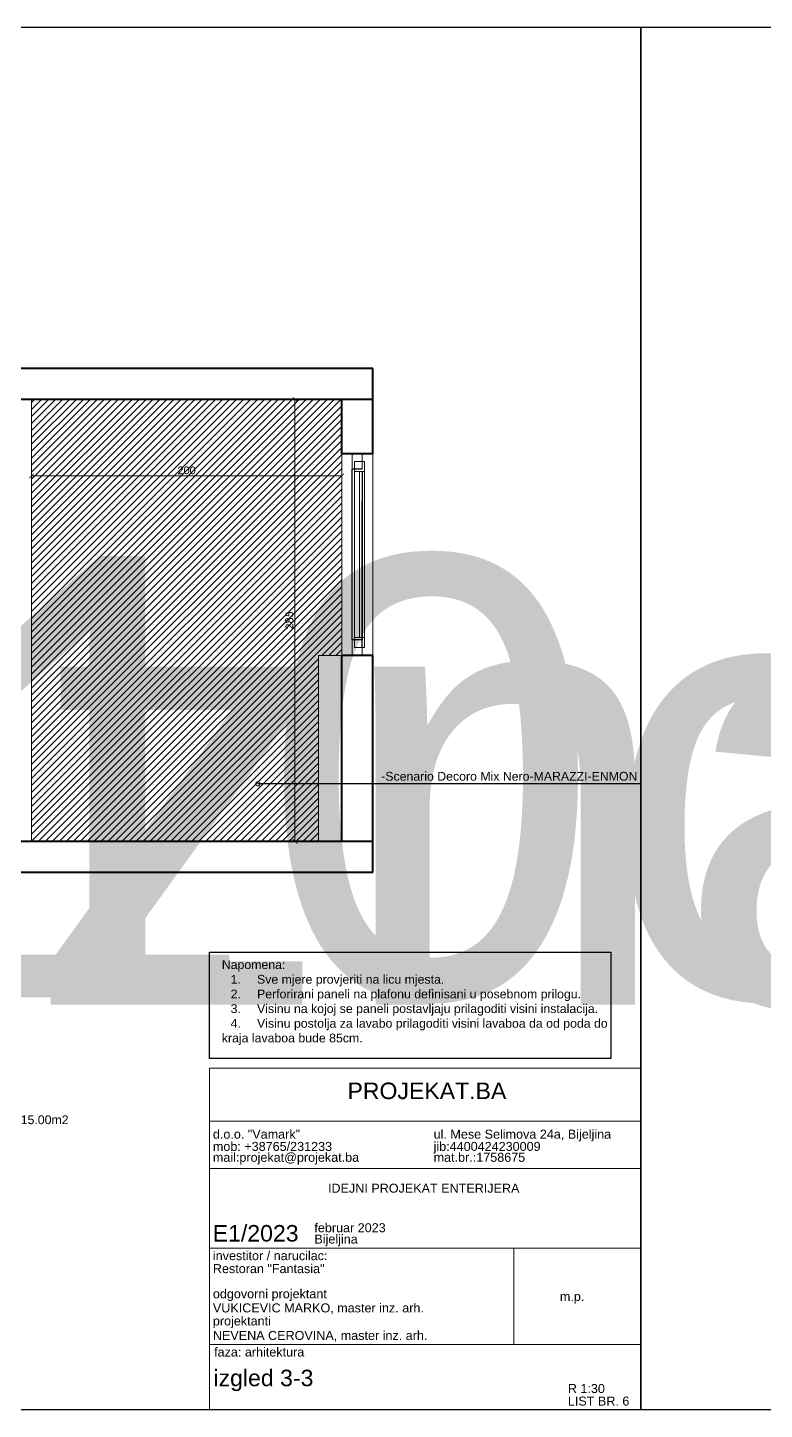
# Model space of a CAD drawing. Header units: centimetres. Extents: x -26724 to 60145, y -23645 to 6771.
# Drawn here: x 9118 to 9593, y 4039 to 4930 of the extents above; entities that cross this region are included whole.
import ezdxf

# ---------------------------------------------------------------- set-up
doc = ezdxf.new("R2010")
doc.units = ezdxf.units.CM
doc.linetypes.add('AUSGEZOGEN', pattern=[0])
doc.linetypes.add('PUNKT2_S9', pattern=[0.35, 0.15, -0.1, 0, -0.1])
for name, color, linetype, lineweight in [('2.IZGLED', 7, 'Continuous', 13), ('4.KOTE', 88, 'Continuous', 15), ('kote', 7, 'Continuous', 20), ('XR$5$Fenster', 252, 'PUNKT2_S9', 13), ('XR$5$Tuerrahmen', 252, 'PUNKT2_S9', 13), ('zid', 7, 'Continuous', 40)]:
    doc.layers.add(name, color=color, linetype=linetype, lineweight=lineweight)
doc.layers.add('3.IZGLED 2', color=7, linetype='Continuous', lineweight=9, true_color=0x4a4a4a)
for name, color, linetype in [('pozicije', 7, 'Continuous'), ('tekst', 7, 'Continuous'), ('tekst @ 50', 7, 'Continuous')]:
    doc.layers.add(name, color=color, linetype=linetype)
doc.styles.add('0.15', font='arial.ttf', dxfattribs={"height": 0.15})
doc.styles.add('Notes', font='arial.ttf', dxfattribs={"height": 3})
doc.styles.get("Standard").update_dxf_attribs({"font": 'calibri.ttf'})
doc.dimstyles.new('ja 1 30 izgledi zidova', dxfattribs={"dimtxt": 5, "dimasz": 3, "dimexe": 5, "dimexo": 5, "dimgap": 1, "dimtad": 1, "dimdec": 0, "dimtxsty": 'Standard', "dimblk": 'ARCHTICK', "dimcen": 2.5, "dimclrd": 256, "dimclrt": 7, "dimadec": 0, "dimazin": 0, "dimtfac": 1, "dimtdec": 0, "dimtix": 1, "dimtmove": 1, "dimatfit": 3, "dimldrblk": 'ARCHTICK', "dimfxl": 5, "dimfxlon": 1, "dimlwd": 0, "dimlwe": 9, "dimarcsym": 0})

# ---------------------------------------------------------------- blocks, each defined once
blk = doc.blocks.new('_ArchTick')
at = {"color": 0, "linetype": 'ByBlock', "const_width": 0.15}
blk.add_lwpolyline([(-0.5, -0.5), (0.5, 0.5)], dxfattribs=at)
blk = doc.blocks.new('*D2248')
at = {"layer": '4.KOTE', "color": 0, "lineweight": 9, "transparency": 16777216}
for p, q in [((9320.02, 4645.98), (9320.02, 4635.98)), ((9120.02, 4636.42), (9120.02, 4635.98))]:
    blk.add_line(p, q, dxfattribs=at)
at = {"layer": '4.KOTE', "lineweight": 0, "transparency": 16777216}
blk.add_line((9120.02, 4640.98), (9320.02, 4640.98), dxfattribs=at)
at = {"layer": 'Defpoints', "color": 0, "transparency": 16777216}
for p in [(9120.02, 4690.25, 1216.69), (9320.02, 4690.25), (9320.02, 4640.98)]:
    blk.add_point(p, dxfattribs=at)
at = {"layer": '4.KOTE', "lineweight": 0, "transparency": 16777216, "xscale": 3, "yscale": 3, "zscale": 3, "rotation": 180}
blk.add_blockref('_ArchTick', (9120.02, 4640.98), dxfattribs=at)
at = {"layer": '4.KOTE', "lineweight": 0, "transparency": 16777216, "xscale": 3, "yscale": 3, "zscale": 3}
blk.add_blockref('_ArchTick', (9320.02, 4640.98), dxfattribs=at)
at = {"layer": '4.KOTE', "color": 7, "transparency": 16777216, "insert": (9220.02, 4644.54), "char_height": 5, "attachment_point": 5}
blk.add_mtext('200', dxfattribs=at)
blk = doc.blocks.new('*D2194')
at = {"layer": '4.KOTE', "color": 0, "lineweight": 9, "transparency": 16777216}
for p, q in [((9294.9, 4690.25), (9284.9, 4690.25)), ((9294.9, 4405.25), (9284.9, 4405.25))]:
    blk.add_line(p, q, dxfattribs=at)
at = {"layer": '4.KOTE', "lineweight": 0, "transparency": 16777216}
blk.add_line((9289.9, 4690.25), (9289.9, 4405.25), dxfattribs=at)
at = {"layer": 'Defpoints', "color": 0, "transparency": 16777216}
for p in [(9320.02, 4690.25), (9289.9, 4405.25), (9320.02, 4405.25)]:
    blk.add_point(p, dxfattribs=at)
at = {"layer": '4.KOTE', "lineweight": 0, "transparency": 16777216, "xscale": 3, "yscale": 3, "zscale": 3}
for p, rotation in [((9289.9, 4690.25), 90), ((9289.9, 4405.25), 270)]:
    blk.add_blockref('_ArchTick', p, dxfattribs=dict(at, rotation=rotation))
at = {"layer": '4.KOTE', "color": 7, "transparency": 16777216, "insert": (9286.34, 4547.75), "char_height": 5, "attachment_point": 5, "rotation": 90}
blk.add_mtext('285', dxfattribs=at)
blk = doc.blocks.new('*U3253')
at = {"layer": 'tekst @ 50', "color": 240, "ltscale": 0.8, "insert": (10016.26, 4588.48, -1316.69), "char_height": 283.795, "attachment_point": 3, "style": 'Notes'}
blk.add_mtext_dynamic_manual_height_columns('svjetle{\\fArial|b0|i0|c238|p34;ći znak na zidu H=}2{\\fCalibri|b0|i0|c238|p34;1}0cm ', width=6247.4904, gutter_width=625, heights=[0], dxfattribs=at)
blk = doc.blocks.new('*U3255')
at = {"layer": 'tekst @ 50', "color": 240, "ltscale": 0.8, "insert": (7596.18, 4583.79, -1195.02), "char_height": 283.795, "attachment_point": 1, "style": 'Notes'}
blk.add_mtext_dynamic_manual_height_columns('svjetle{\\fArial|b0|i0|c238|p34;ći znak na zidu H=}2{\\fCalibri|b0|i0|c238|p34;1}0cm ', width=6247.4904, gutter_width=625, heights=[0], dxfattribs=at)

msp = doc.modelspace()

# ---------------------------------------------------------------- hatches: boundary and pattern name
at = {"layer": '3.IZGLED 2'}
h = msp.add_hatch(dxfattribs=at)
h.set_pattern_fill('ANSI31', color=256)
h.paths.add_polyline_path([(9305.02, 4405.25), (9305.02, 4525.25), (9320.02, 4525.25), (9320.02, 4690.25), (9120.02, 4690.25), (9120.02, 4405.25)])

# ---------------------------------------------------------------- linework, layer by layer
at = {"layer": '2.IZGLED'}
for p, q in [((9120.02, 4405.25, 1216.69), (9120.02, 4690.25, 1216.69)), ((9320.02, 4655.25), (9320.02, 4525.25)), ((9340.02, 4525.25), (9340.02, 4655.25))]:
    msp.add_line(p, q, dxfattribs=at)
msp.add_lwpolyline([(9320.02, 4525.25), (9305.02, 4525.25), (9305.02, 4405.25)], dxfattribs=at)
at = {"layer": '4.KOTE', "color": 30}
msp.add_circle((9265.97, 4442.46), 1.4, dxfattribs=at)
at = {"layer": 'kote', "color": 0}
for p, q in [((9234.87, 4259.02), (9512.84, 4259.02)), ((9234.87, 4039.02), (9234.87, 4259.02)), ((9234.87, 4224.89), (9512.84, 4224.89)), ((9234.87, 4194.3), (9512.84, 4194.3)), ((9234.87, 4142.92), (9512.84, 4142.92)), ((9431.09, 4142.92), (9431.09, 4080.76)), ((9512.84, 4080.76), (9234.87, 4080.76))]:
    msp.add_line(p, q, dxfattribs=at)
at = {"layer": 'tekst', "ltscale": 0.8}
msp.add_lwpolyline([(9512.84, 4442.46), (9265.97, 4442.46)], dxfattribs=at)
at = {"layer": 'tekst', "lineweight": 25}
msp.add_lwpolyline([(9234.87, 4333.85), (9493.58, 4333.85), (9493.58, 4265.28), (9234.87, 4265.28)], close=True, dxfattribs=at)
at = {"layer": 'XR$5$Fenster', "color": 7, "linetype": 'AUSGEZOGEN', "lineweight": 18, "transparency": 33554687}
for p, q in [((9333.27, 4655.25), (9326.77, 4655.25)), ((9326.77, 4645.25), (9326.77, 4655.25)), ((9326.77, 4655.25), (9326.77, 4645.25)), ((9333.27, 4655.25), (9326.77, 4655.25)), ((9333.27, 4655.25), (9326.77, 4655.25)), ((9326.77, 4655.25), (9326.77, 4655.25)), ((9333.27, 4655.25), (9326.77, 4655.25)), ((9326.77, 4655.25), (9326.77, 4655.25)), ((9326.77, 4655.25), (9326.77, 4645.25)), ((9326.77, 4645.25), (9326.77, 4655.25)), ((9326.77, 4655.25), (9326.77, 4655.25)), ((9333.27, 4655.25), (9326.77, 4655.25)), ((9326.77, 4655.25), (9326.77, 4645.25)), ((9333.27, 4655.25), (9333.27, 4645.25)), ((9333.27, 4645.25), (9333.27, 4655.25)), ((9333.27, 4655.25), (9333.27, 4655.25)), ((9333.27, 4655.25), (9333.27, 4655.25)), ((9333.27, 4655.25), (9333.27, 4645.25)), ((9333.27, 4645.25), (9333.27, 4655.25)), ((9333.27, 4645.25), (9333.27, 4655.25)), ((9333.27, 4645.25), (9326.77, 4645.25)), ((9333.27, 4645.25), (9326.77, 4645.25)), ((9333.27, 4645.25), (9326.77, 4645.25)), ((9326.77, 4645.25), (9326.77, 4645.25)), ((9333.27, 4645.25), (9326.77, 4645.25)), ((9326.77, 4645.25), (9326.77, 4645.25)), ((9333.27, 4645.25), (9326.77, 4645.25)), ((9333.27, 4645.25), (9326.77, 4645.25)), ((9333.27, 4645.25), (9326.77, 4645.25)), ((9326.77, 4645.25), (9326.77, 4645.25)), ((9333.27, 4645.25), (9326.77, 4645.25)), ((9326.77, 4645.25), (9326.77, 4645.25)), ((9333.27, 4645.25), (9326.77, 4645.25)), ((9333.27, 4645.25), (9326.77, 4645.25)), ((9326.77, 4645.25), (9326.77, 4645.25)), ((9333.27, 4645.25), (9326.77, 4645.25)), ((9333.27, 4645.25), (9326.77, 4645.25)), ((9326.77, 4645.25), (9326.77, 4645.25)), ((9326.77, 4645.25), (9333.27, 4645.25)), ((9334.77, 4650.25), (9328.27, 4650.25)), ((9328.27, 4643.75), (9328.27, 4650.25)), ((9328.27, 4650.25), (9328.27, 4643.75)), ((9334.77, 4650.25), (9328.27, 4650.25)), ((9334.77, 4650.25), (9328.27, 4650.25)), ((9328.27, 4650.25), (9328.27, 4650.25)), ((9334.77, 4650.25), (9328.27, 4650.25)), ((9328.27, 4650.25), (9328.27, 4650.25)), ((9328.27, 4650.25), (9328.27, 4643.75)), ((9328.27, 4643.75), (9328.27, 4650.25)), ((9328.27, 4643.75), (9328.27, 4536.75)), ((9328.27, 4536.75), (9328.27, 4643.75)), ((9328.27, 4536.75), (9328.27, 4643.75)), ((9328.27, 4643.75), (9328.27, 4536.75)), ((9328.27, 4643.75), (9328.27, 4536.75)), ((9328.27, 4536.75), (9328.27, 4643.75)), ((9328.27, 4536.75), (9328.27, 4643.75)), ((9328.27, 4643.75), (9328.27, 4536.75)), ((9334.77, 4643.75), (9328.27, 4643.75)), ((9334.77, 4643.75), (9328.27, 4643.75)), ((9334.77, 4643.75), (9328.27, 4643.75)), ((9328.27, 4643.75), (9328.27, 4643.75)), ((9334.77, 4643.75), (9328.27, 4643.75)), ((9328.27, 4643.75), (9328.27, 4643.75)), ((9334.77, 4643.75), (9328.27, 4643.75)), ((9334.77, 4643.75), (9328.27, 4643.75)), ((9334.77, 4643.75), (9328.27, 4643.75)), ((9328.27, 4643.75), (9328.27, 4643.75)), ((9334.77, 4643.75), (9328.27, 4643.75)), ((9328.27, 4643.75), (9328.27, 4643.75)), ((9334.77, 4643.75), (9328.27, 4643.75)), ((9334.77, 4643.75), (9328.27, 4643.75)), ((9328.27, 4643.75), (9328.27, 4643.75)), ((9334.77, 4643.75), (9328.27, 4643.75)), ((9334.77, 4643.75), (9328.27, 4643.75)), ((9328.27, 4643.75), (9328.27, 4643.75)), ((9331.52, 4536.75), (9331.52, 4643.75)), ((9331.52, 4536.75), (9331.52, 4643.75)), ((9333.27, 4645.25), (9333.27, 4645.25)), ((9333.27, 4645.25), (9333.27, 4645.25)), ((9333.27, 4645.25), (9333.27, 4645.25)), ((9333.27, 4645.25), (9333.27, 4645.25)), ((9333.27, 4645.25), (9333.27, 4645.25)), ((9333.27, 4645.25), (9333.27, 4645.25)), ((9334.77, 4650.25), (9334.77, 4643.75)), ((9334.77, 4643.75), (9334.77, 4650.25)), ((9334.77, 4650.25), (9334.77, 4650.25)), ((9334.77, 4650.25), (9334.77, 4650.25)), ((9334.77, 4650.25), (9334.77, 4643.75)), ((9334.77, 4643.75), (9334.77, 4650.25)), ((9334.77, 4536.75), (9334.77, 4643.75)), ((9334.77, 4643.75), (9334.77, 4536.75)), ((9334.77, 4536.75), (9334.77, 4643.75)), ((9334.77, 4643.75), (9334.77, 4536.75)), ((9334.77, 4536.75), (9334.77, 4643.75)), ((9334.77, 4643.75), (9334.77, 4536.75)), ((9334.77, 4536.75), (9334.77, 4643.75)), ((9334.77, 4643.75), (9334.77, 4536.75)), ((9334.77, 4643.75), (9334.77, 4643.75)), ((9334.77, 4643.75), (9334.77, 4643.75)), ((9334.77, 4643.75), (9334.77, 4643.75)), ((9334.77, 4643.75), (9334.77, 4643.75)), ((9334.77, 4643.75), (9334.77, 4643.75)), ((9334.77, 4643.75), (9334.77, 4643.75)), ((9333.27, 4535.25), (9326.77, 4535.25)), ((9333.27, 4535.25), (9326.77, 4535.25)), ((9333.27, 4535.25), (9326.77, 4535.25)), ((9326.77, 4535.25), (9326.77, 4535.25)), ((9333.27, 4535.25), (9326.77, 4535.25)), ((9326.77, 4535.25), (9326.77, 4535.25)), ((9333.27, 4535.25), (9326.77, 4535.25)), ((9333.27, 4535.25), (9326.77, 4535.25)), ((9333.27, 4535.25), (9326.77, 4535.25)), ((9326.77, 4535.25), (9326.77, 4535.25)), ((9333.27, 4535.25), (9326.77, 4535.25)), ((9326.77, 4535.25), (9326.77, 4535.25)), ((9326.77, 4535.25), (9326.77, 4525.25)), ((9333.27, 4535.25), (9326.77, 4535.25)), ((9333.27, 4535.25), (9326.77, 4535.25)), ((9326.77, 4535.25), (9326.77, 4535.25)), ((9333.27, 4535.25), (9326.77, 4535.25)), ((9333.27, 4535.25), (9326.77, 4535.25)), ((9326.77, 4525.25), (9326.77, 4535.25)), ((9326.77, 4525.25), (9326.77, 4535.25)), ((9326.77, 4535.25), (9326.77, 4535.25)), ((9326.77, 4535.25), (9326.77, 4525.25)), ((9326.77, 4535.25), (9333.27, 4535.25)), ((9326.77, 4525.25), (9326.77, 4535.25)), ((9334.77, 4536.75), (9328.27, 4536.75)), ((9334.77, 4536.75), (9328.27, 4536.75)), ((9334.77, 4536.75), (9328.27, 4536.75)), ((9328.27, 4536.75), (9328.27, 4536.75)), ((9334.77, 4536.75), (9328.27, 4536.75)), ((9328.27, 4536.75), (9328.27, 4536.75)), ((9334.77, 4536.75), (9328.27, 4536.75)), ((9334.77, 4536.75), (9328.27, 4536.75)), ((9334.77, 4536.75), (9328.27, 4536.75)), ((9328.27, 4536.75), (9328.27, 4536.75)), ((9334.77, 4536.75), (9328.27, 4536.75)), ((9328.27, 4536.75), (9328.27, 4536.75)), ((9328.27, 4536.75), (9328.27, 4530.25)), ((9334.77, 4536.75), (9328.27, 4536.75)), ((9334.77, 4536.75), (9328.27, 4536.75)), ((9328.27, 4536.75), (9328.27, 4536.75)), ((9334.77, 4536.75), (9328.27, 4536.75)), ((9334.77, 4536.75), (9328.27, 4536.75)), ((9328.27, 4530.25), (9328.27, 4536.75)), ((9328.27, 4530.25), (9328.27, 4536.75)), ((9328.27, 4536.75), (9328.27, 4536.75)), ((9328.27, 4536.75), (9328.27, 4530.25)), ((9333.27, 4535.25), (9333.27, 4535.25)), ((9333.27, 4535.25), (9333.27, 4535.25)), ((9333.27, 4535.25), (9333.27, 4535.25)), ((9333.27, 4535.25), (9333.27, 4535.25)), ((9333.27, 4525.25), (9333.27, 4535.25)), ((9333.27, 4535.25), (9333.27, 4535.25)), ((9333.27, 4535.25), (9333.27, 4525.25)), ((9333.27, 4525.25), (9333.27, 4535.25)), ((9333.27, 4535.25), (9333.27, 4535.25)), ((9333.27, 4535.25), (9333.27, 4525.25)), ((9333.27, 4535.25), (9333.27, 4525.25)), ((9334.77, 4536.75), (9334.77, 4536.75)), ((9334.77, 4536.75), (9334.77, 4536.75)), ((9334.77, 4536.75), (9334.77, 4536.75)), ((9334.77, 4536.75), (9334.77, 4536.75)), ((9334.77, 4530.25), (9334.77, 4536.75)), ((9334.77, 4536.75), (9334.77, 4536.75)), ((9334.77, 4536.75), (9334.77, 4530.25)), ((9334.77, 4530.25), (9334.77, 4536.75)), ((9334.77, 4536.75), (9334.77, 4536.75)), ((9334.77, 4536.75), (9334.77, 4530.25)), ((9334.77, 4530.25), (9328.27, 4530.25)), ((9334.77, 4530.25), (9328.27, 4530.25)), ((9334.77, 4530.25), (9328.27, 4530.25)), ((9328.27, 4530.25), (9328.27, 4530.25)), ((9334.77, 4530.25), (9328.27, 4530.25)), ((9328.27, 4530.25), (9328.27, 4530.25)), ((9334.77, 4530.25), (9334.77, 4530.25)), ((9334.77, 4530.25), (9334.77, 4530.25)), ((9333.27, 4525.25), (9326.77, 4525.25)), ((9333.27, 4525.25), (9326.77, 4525.25)), ((9333.27, 4525.25), (9326.77, 4525.25)), ((9326.77, 4525.25), (9326.77, 4525.25)), ((9333.27, 4525.25), (9326.77, 4525.25)), ((9326.77, 4525.25), (9326.77, 4525.25)), ((9326.77, 4525.25), (9326.77, 4525.25)), ((9333.27, 4525.25), (9326.77, 4525.25)), ((9333.27, 4525.25), (9333.27, 4525.25)), ((9333.27, 4525.25), (9333.27, 4525.25))]:
    msp.add_line(p, q, dxfattribs=at)
at = {"layer": 'XR$5$Fenster', "color": 7, "linetype": 'AUSGEZOGEN', "lineweight": -3, "transparency": 33554687}
for p, q in [((9326.77, 4535.25), (9326.77, 4645.25)), ((9326.77, 4645.25), (9326.77, 4645.25)), ((9333.27, 4645.25), (9326.77, 4645.25)), ((9333.27, 4643.75), (9333.27, 4535.25)), ((9326.77, 4535.25), (9326.77, 4535.25)), ((9333.27, 4535.25), (9326.77, 4535.25))]:
    msp.add_line(p, q, dxfattribs=at)
at = {"layer": 'XR$5$Fenster', "color": 7, "linetype": 'AUSGEZOGEN', "lineweight": 18}
for p, q in [((9331.52, 4536.75), (9331.52, 4643.75)), ((9331.52, 4643.75), (9331.52, 4536.75)), ((9331.52, 4643.75), (9331.52, 4643.75)), ((9331.52, 4536.75), (9331.52, 4536.75))]:
    msp.add_line(p, q, dxfattribs=at)
at = {"layer": 'XR$5$Tuerrahmen', "color": 7, "linetype": 'AUSGEZOGEN', "lineweight": -3, "transparency": 33554687}
msp.add_line((9333.27, 4530.25), (9333.27, 4624.2), dxfattribs=at)
at = {"layer": 'zid'}
for p, q in [((9340.02, 4710.25), (8480.02, 4710.25)), ((9340.02, 4655.25, 1216.69), (9340.02, 4710.25, 1216.69)), ((9340.02, 4690.25), (8480.02, 4690.25)), ((9320.02, 4655.25, 1216.69), (9320.02, 4690.25, 1216.69)), ((9340.02, 4655.25), (9320.02, 4655.25)), ((9320.02, 4405.25, 1216.69), (9320.02, 4525.25, 1216.69)), ((9340.02, 4525.25), (9320.02, 4525.25)), ((9340.02, 4385.25, 1216.69), (9340.02, 4525.25, 1216.69)), ((9340.02, 4405.25), (8480.02, 4405.25)), ((9340.02, 4385.25), (8480.02, 4385.25))]:
    msp.add_line(p, q, dxfattribs=at)
at = {"layer": 'zid', "lineweight": 25, "ltscale": 12}
for points in [[(8252.84, 4039.02), (9512.84, 4039.02), (9512.84, 4930.02), (8252.84, 4930.02)], [(9512.84, 4039.02), (10772.84, 4039.02), (10772.84, 4930.02), (9512.84, 4930.02)]]:
    msp.add_lwpolyline(points, close=True, dxfattribs=at)

# ---------------------------------------------------------------- block references
at = {"layer": 'tekst', "color": 3, "lineweight": 50}
for name in ['*U3253', '*U3255']:
    msp.add_blockref(name, (0, 0), dxfattribs=at)

# ---------------------------------------------------------------- texts
at = {"layer": 'pozicije', "color": 0, "style": '0.15'}
for s, height, p in [('PROJEKAT.BA', 10.6419, (9323.76, 4239.1)), ('d.o.o. "Vamark"', 5.8047, (9236.96, 4213.59)), ('ul. Mese Selimova 24a, Bijeljina', 5.8047, (9379.3, 4213.59)), ('mob: +38765/231233', 5.8047, (9236.96, 4205.68)), ('jib:4400424230009', 5.8047, (9379.3, 4205.68)), ('mail:projekat@projekat.ba', 5.8047, (9236.96, 4198.66)), ('mat.br.:1758675', 5.8047, (9379.3, 4198.66)), ('IDEJNI PROJEKAT ENTERIJERA', 5.8047, (9311.2, 4178.73)), ('E1/2023', 10.642, (9236.84, 4147.25)), ('februar 2023', 5.8047, (9302.41, 4153.24)), ('Bijeljina', 5.805, (9302.41, 4145.95)), ('investitor / narucilac:', 5.8047, (9236.96, 4135.25)), ('Restoran "Fantasia"', 5.8047, (9236.96, 4126.88)), ('odgovorni projektant', 5.8047, (9236.96, 4110.64)), ('VUKICEVIC MARKO, master inz. arh.', 5.8047, (9236.96, 4101.55)), ('m.p.', 5.805, (9460.72, 4108.95)), ('projektanti', 5.8047, (9236.96, 4093.15)), ('NEVENA CEROVINA, master inz. arh.', 5.8047, (9236.96, 4083.79)), ('faza: arhitektura', 5.8047, (9237.75, 4073.11)), ('izgled 3-3', 10.642, (9237.33, 4053.96)), ('R 1:30', 5.805, (9465.86, 4049.58)), ('LIST BR. 6', 5.805, (9465.86, 4041.47))]:
    msp.add_text(s, height=height, dxfattribs=at).set_placement(p)
at = {"layer": 'tekst @ 50', "ltscale": 0.8, "char_height": 5.6759, "attachment_point": 1, "style": 'Notes'}
for s, width, insert in [('\\pi-17.0277,l22.7036,t22.7036;{\\fArial|b0|i0|c238|p34;\\P}\\P{\\fArial|b0|i0|c238|p34;-Scenario Decoro Mix Nero-MARAZZI-ENMON }', 951.6482, (9339.83, 4469.03)), ('Napomena: \\P\\pi-17.0277,l22.7036,t22.7036;1.^ISve mjere provjeriti na licu mjesta.\\P{\\fArial|b0|i0|c238|p34;2.^IPerforirani paneli na plafonu definisani u posebnom prilogu.}\\P3.^IVisinu na kojoj se paneli postavljaju prilagoditi visini instalacija.{\\fArial|b0|i0|c238|p34;\\P4.^IVisinu postolja za lavabo prilagoditi visini lavaboa da od poda do\\P\\pi0,l0,tz;kraja lavaboa bude 85cm. }', 421.3818, (9242.73, 4328.65)), ('{\\fArial|b0|i0|c238|p34;ZIDNE PLOČICE I TAPETE} {\\fArial|b0|i0|c238|p34;ŽENSKI WC:}\\P\\pi-17.0277,l22.7036,t22.7036;\\P\\pi0,l0,tz;{\\fArial|b0|i0|c238|p34;ŽENSKI WC:}\\P\\pi-17.0277,l22.7036,t22.7036;{\\fArial|b0|i0|c238|p34;MANAOS GREEN }PULIDO: 26.00m2 \\P\\P{\\fArial|b0|i0|c238|p34;-}Tapeta Studijo Wallart "Cvijeće sa zlatnim nitima" 15.00m2', 951.6482, (8929.47, 4275.92))]:
    msp.add_mtext_dynamic_manual_height_columns(s, width=width, gutter_width=750, heights=[0], dxfattribs=dict(at, insert=insert))

# ---------------------------------------------------------------- dimensions: what is measured, and where the dimension line sits
at = {"layer": '4.KOTE'}
dim = msp.add_linear_dim(base=(9320.02, 4640.98), p1=(9120.02, 4690.25, 1216.69), p2=(9320.02, 4690.25), dimstyle='ja 1 30 izgledi zidova', dxfattribs=at)
dim.commit()
dim.dimension.update_dxf_attribs({"geometry": '*D2248', "text_midpoint": (9220.02, 4644.54)})
dim = msp.add_linear_dim(base=(9289.9, 4405.25), p1=(9320.02, 4690.25), p2=(9320.02, 4405.25), angle=90, dimstyle='ja 1 30 izgledi zidova', dxfattribs=at)
dim.commit()
dim.dimension.update_dxf_attribs({"geometry": '*D2194', "text_midpoint": (9286.34, 4547.75)})

doc.saveas('drawing.dxf')
